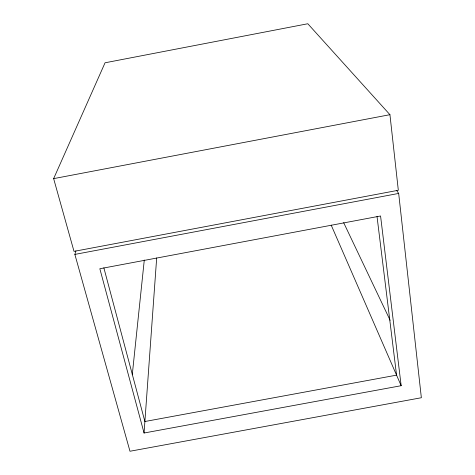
<?xml version="1.0" encoding="UTF-8"?>
<svg xmlns="http://www.w3.org/2000/svg" width="475" height="475" viewBox="0 0 475 475"><rect width="100%" height="100%" fill="white"/><g stroke="black" fill="none" stroke-linecap="round" stroke-linejoin="round"><path stroke-width="0.71" d="M144.062 433.016L99.839 268.737L380.57 215.988L401.161 385.706L144.062 433.016L156.673 257.925M132.264 374.787L144.287 260.027M396.554 190.392L398.679 193.426L421.355 397.735L129.978 451.25L74.866 254.41L75.911 250.865M53.645 178.63L105.052 62.789L307.812 23.75L389.939 114.689L398.323 190.261L74.011 251.37L53.645 178.63L389.939 114.689M74.866 254.41L398.679 193.426M343.668 222.668L390.135 320.31M331.212 225.162L401.161 385.706M103.859 267.835L144.887 421.515L396.56 375.143L377.019 216.458"/></g></svg>
